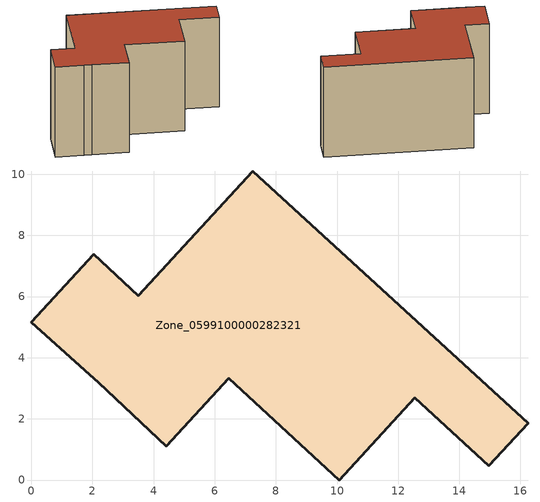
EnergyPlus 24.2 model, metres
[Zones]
Zone_0599100000282321
 floor ground (C_G): 1.75,3.59 0,5.17 2.04,7.38 3.5,6.03 7.25,10.11 16.25,1.86 14.97,0.46 12.54,2.69 10.08,0 6.45,3.33 4.42,1.11 2.2,3.19 z0
 wall outside (C_F): 14.97,0.46 16.25,1.86 7.25,10.11 3.5,6.03 2.04,7.38 0,5.17 1.75,3.59 2.2,3.19 4.42,1.11 6.45,3.33 10.08,0 12.54,2.69 14.97,0.46 z0:8.27
 roof outside (C_R): 0,5.17 1.75,3.59 2.2,3.19 4.42,1.11 6.45,3.33 10.08,0 12.54,2.69 14.97,0.46 16.25,1.86 7.25,10.11 3.5,6.03 2.04,7.38 z8.27
[BUILDING]
Pand.0599100000282321: North Axis=0; Terrain=City; Loads Convergence Tolerance Value=0.04; Temperature Convergence Tolerance Value=0.4; Solar Distribution=FullExterior; Maximum Number of Warmup Days=25; Minimum Number of Warmup Days=1
[Site:Location]
Rotterdam.The.Hague.AP_ZH_NLD Design_Conditions: Latitude=51.96; Longitude=4.45; Time Zone=1; Elevation=-4.5
[SITE:GROUNDTEMPERATURE:BUILDINGSURFACE]
18, 18, 18, 18, 18, 18, 18, 18, 18, 18, 18, 18
[MATERIAL] Thermal Absorptance=0.9; Solar Absorptance=0.7; Visible Absorptance=0.7
Name | Roughness | Thickness | Conductivity | Density | Specific Heat
G.TC.1975-1991 | MediumSmooth | 0.15 | 0.288461 | 540 | 1210
F.TC.1975-1991 | Rough | 0.3 | 0.230769 | 1920 | 840
R.TC.1975-1991 | MediumRough | 0.2 | 0.153846 | 1500 | 1000
[CONSTRUCTION]
C_G: G.TC.1975-1991
C_F: F.TC.1975-1991
C_R: R.TC.1975-1991
[ZONE]
Zone_0599100000282321: Type=1; Multiplier=1; Ceiling Height=Autocalculate; Volume=Autocalculate; Floor Area=autocalculate; Part of Total Floor Area=Yes
[ZONEINFILTRATION:DESIGNFLOWRATE]
Infil_Zone_0599100000282321: Zone or ZoneList or Space or SpaceList=Zone_0599100000282321; Schedule=AlwaysOn; Design Flow Rate Calculation Method=Flow/Area; Flow Rate per Floor Area=0.003; Constant Term Coefficient=1; Temperature Term Coefficient=0; Velocity Term Coefficient=0; Velocity Squared Term Coefficient=0
[HVACTEMPLATE:ZONE:IDEALLOADSAIRSYSTEM]
Zone_0599100000282321: Maximum Heating Supply Air Temperature=50; Minimum Cooling Supply Air Temperature=13; Maximum Heating Supply Air Humidity Ratio=0.0156; Minimum Cooling Supply Air Humidity Ratio=0.0077; Heating Limit=NoLimit; Cooling Limit=NoLimit; Dehumidification Control Type=ConstantSensibleHeatRatio; Cooling Sensible Heat Ratio=0.7; Dehumidification Setpoint=60; Humidification Control Type=None; Humidification Setpoint=30; Outdoor Air Method=None; Outdoor Air Flow Rate per Person=0.00944; Outdoor Air Flow Rate per Zone Floor Area=0; Outdoor Air Flow Rate per Zone=0; Demand Controlled Ventilation Type=None; Outdoor Air Economizer Type=NoEconomizer; Heat Recovery Type=None; Sensible Heat Recovery Effectiveness=0.7; Latent Heat Recovery Effectiveness=0.65
[ZONECONTROL:THERMOSTAT]
ThermostatControl_Zone_0599100000282321: Zone or ZoneList=Zone_0599100000282321; Control Type Schedule=DualSetpointControlType; Control 1=Thermostat_Zone_0599100000282321; Temperature Difference Between Cutout And Setpoint=0
[THERMOSTATSETPOINT:DUALSETPOINT]
Thermostat_Zone_0599100000282321: Heating Setpoint Temperature Schedule=HeatingSetpoint_Zone_0599100000282321; Cooling Setpoint Temperature Schedule=CoolingSetpoint_Zone_0599100000282321
[SCHEDULE:COMPACT]
HeatingSetpoint_Zone_0599100000282321: Through: 12/31, For: AllDays, Until: 24:00, 21
CoolingSetpoint_Zone_0599100000282321: Through: 12/31, For: AllDays, Until: 24:00, 24
DualSetpointControlType: Through: 12/31, For: AllDays, Until: 24:00, 4
AlwaysOn: Through: 12/31, For: AllDays, Until: 24:00, 1
